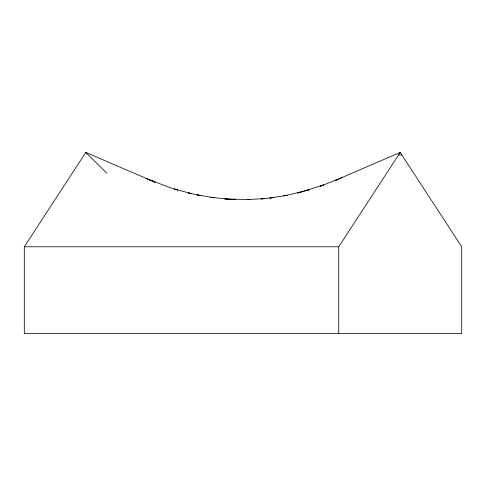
<?xml version="1.0" encoding="UTF-8"?>
<svg xmlns="http://www.w3.org/2000/svg" width="486" height="486" viewBox="0 0 486 486"><rect width="100%" height="100%" fill="white"/><g stroke="black" fill="none" stroke-linecap="round" stroke-linejoin="round"><path stroke-width="0.73" d="M342.259 177.426L335.698 180.257L400.215 152.428L461.7 246.773L461.7 333.572L24.3 333.572L24.3 246.773L85.785 152.428L155.186 182.256L148.115 179.316M338.73 333.572L338.73 246.773L400.215 152.428L399.261 153.369M337.545 179.468L320.25 186.211L323.633 184.978L297.693 192.96L309.722 189.637L306.338 190.585M301.071 192.013L283.781 195.901L287.159 195.238L269.87 197.99L273.247 197.614L261.219 198.938L264.603 198.561L247.307 199.6L249.336 199.546M249.251 199.521L224.751 198.926L235.339 199.521M398.556 154.973L401.879 154.973M24.3 246.773L338.73 246.773M233.395 199.406L235.424 199.521M228.128 199.12L210.839 197.304L214.217 197.784L196.927 194.825L200.305 195.591L188.276 192.918L191.66 193.683L174.365 189.011L177.748 190.062L169.098 187.304L145.928 178.374M85.785 152.428L106.847 173.18"/></g></svg>
